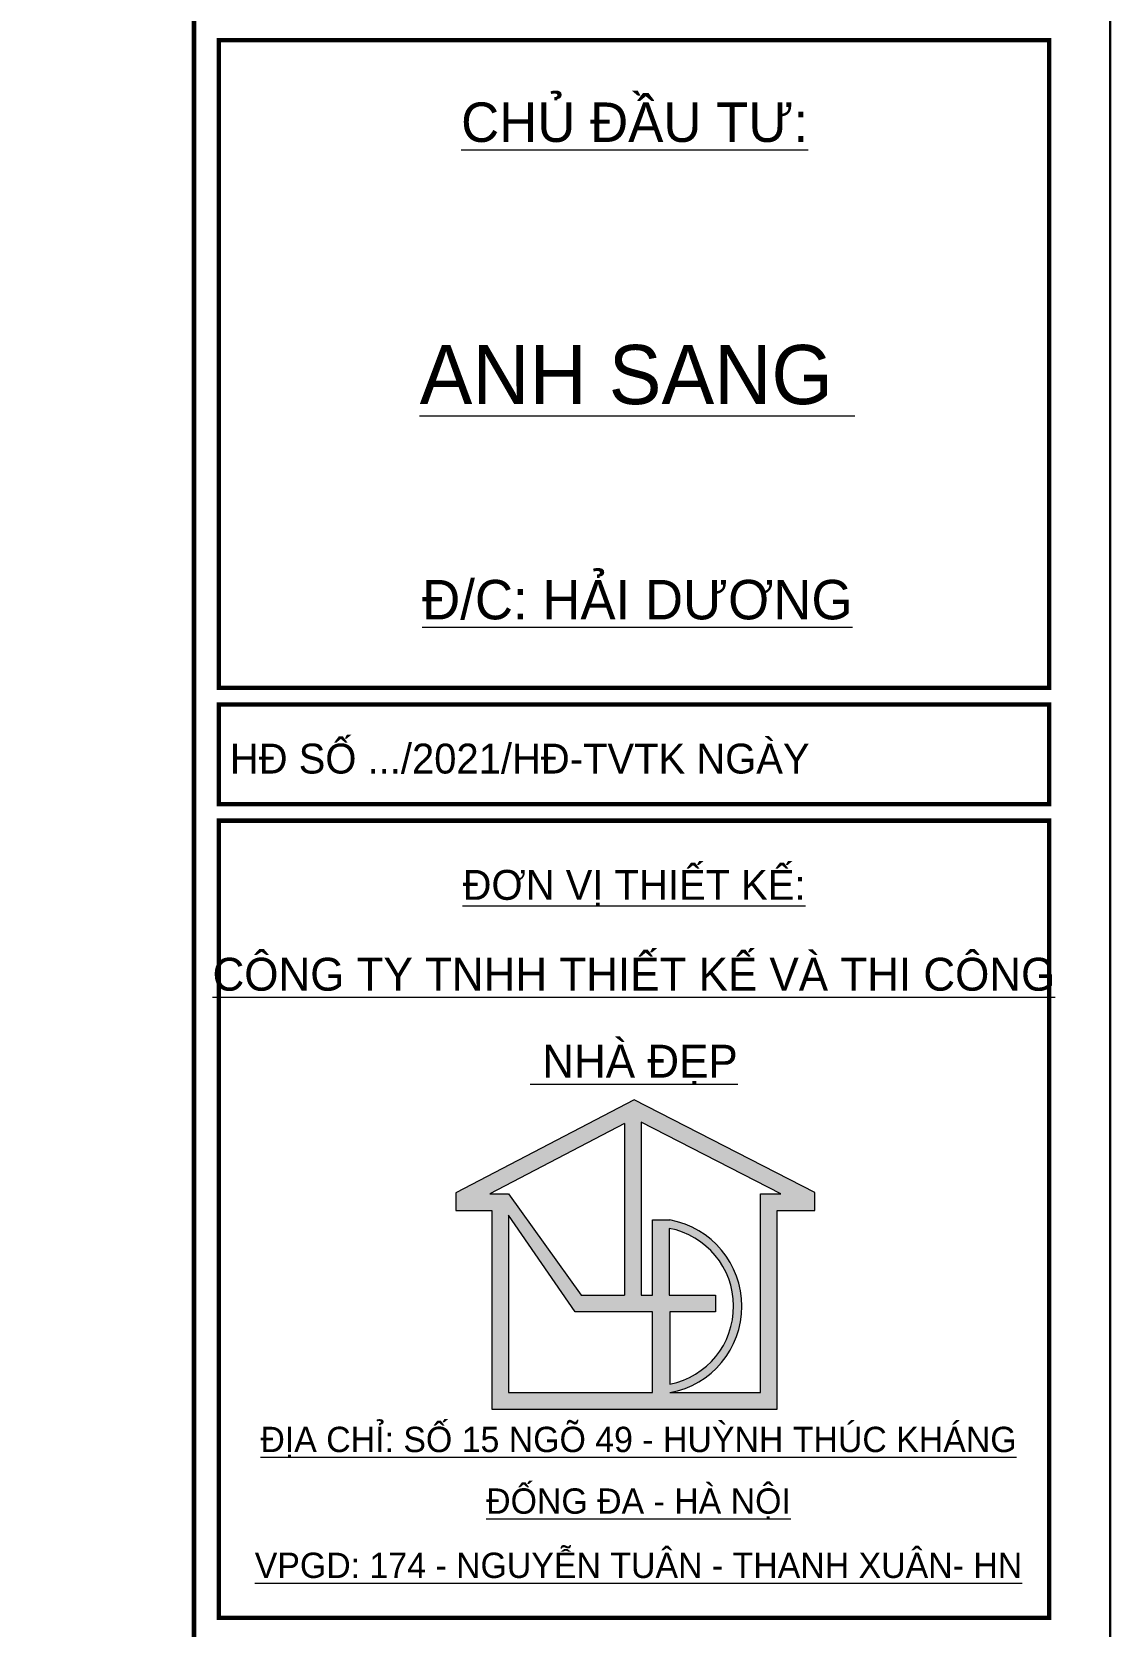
# Model space of a CAD drawing. Extents: x -2098986 to 943, y -1296280 to 73591.
# Drawn here: x -1611456 to -1607560, y -1268458 to -1262698 of the extents above; entities that cross this region are included whole.
import ezdxf
from ezdxf.enums import TextEntityAlignment as Align

# ---------------------------------------------------------------- set-up
doc = ezdxf.new("R2010")
doc.units = 0
doc.header["$LTSCALE"] = 150
for name, color, linetype, lineweight in [('05.Text', 253, 'Continuous', 18), ('09.Hatch', 250, 'Continuous', 5), ('11.Khung bo', 32, 'Continuous', 50), ('12.Khung', 36, 'Continuous', 25)]:
    doc.layers.add(name, color=color, linetype=linetype, lineweight=lineweight)
doc.layers.add('Tpl_Bound', color=1, linetype='Continuous', plot=False)
doc.styles.add('VnAvantH', font='')
doc.styles.get('VnAvantH').set_extended_font_data('.VnAvantH')

# ---------------------------------------------------------------- blocks, each defined once
blk = doc.blocks.new('100')
at = {"layer": '09.Hatch'}
h = blk.add_hatch(color=3, dxfattribs=at)
h.paths.add_polyline_path([(1897638.5, -927179.9), (1897638.5, -927286.8), (1897855.4, -927286.8), (1897855.4, -928484.2), (1898823.6, -928484.2), (1899573.6, -928484.2), (1899573.6, -927286.9), (1899800.7, -927286.9), (1899800.7, -927178.9), (1898712.6, -926620.5)])
h.paths.add_polyline_path([(1898756.1, -926755.6), (1899595.9, -927186.6), (1899473.2, -927186.6), (1899473.2, -928383.9), (1898928.6, -928383.9, 0.834181), (1898928.6, -927344.4), (1898823.6, -927344.4), (1898823.6, -927796.6), (1898756.1, -927796.6)], flags=16)
h.paths.add_polyline_path([(1898655.7, -927796.5), (1898393.2, -927796.5), (1897955.8, -927186.4), (1897843.2, -927186.4), (1898655.7, -926763.3)], flags=16)
h.paths.add_polyline_path([(1898928.6, -928332.8), (1898928.6, -927897.8), (1899202.3, -927897.8), (1899202.3, -927797.5), (1898924.2, -927797.5), (1898924.2, -927394.6, -0.822042)], flags=16)
h.paths.add_polyline_path([(1898357.1, -927897.8), (1898823.6, -927897.8), (1898823.6, -928383.9), (1897955.8, -928383.9), (1897955.8, -927315.8)], flags=16)
at = {"layer": '05.Text'}
for p, q in [((1898712.6, -926620.5), (1897638.5, -927179.9)), ((1899800.7, -927178.9), (1898712.6, -926620.5)), ((1899800.7, -927178.9), (1898712.6, -926620.5)), ((1899800.7, -927178.9), (1898712.6, -926620.5)), ((1898655.7, -926763.3), (1897843.2, -927186.4)), ((1898655.7, -926763.3), (1897843.2, -927186.4)), ((1898655.7, -926763.3), (1897843.2, -927186.4)), ((1898655.7, -926763.3), (1898655.7, -927796.5)), ((1898655.7, -926763.3), (1898655.7, -927796.5)), ((1898655.7, -926763.3), (1898655.7, -927796.5)), ((1899595.9, -927186.6), (1898756.1, -926755.6)), ((1898756.1, -926755.6), (1898756.1, -927796.6)), ((1899595.9, -927186.6), (1898756.1, -926755.6)), ((1898756.1, -926755.6), (1898756.1, -927796.6)), ((1899595.9, -927186.6), (1898756.1, -926755.6)), ((1898756.1, -926755.6), (1898756.1, -927796.6)), ((1897638.5, -927179.9), (1897638.5, -927286.8)), ((1897843.2, -927186.4), (1897955.8, -927186.4)), ((1897955.8, -927186.4), (1897955.8, -927186.4)), ((1897955.8, -927186.4), (1898393.2, -927796.5)), ((1899473.2, -928383.9), (1899473.2, -927186.6)), ((1899473.2, -927186.6), (1899595.9, -927186.6)), ((1899473.2, -928383.9), (1899473.2, -927186.6)), ((1899473.2, -927186.6), (1899595.9, -927186.6)), ((1899473.2, -928383.9), (1899473.2, -927186.6)), ((1899473.2, -927186.6), (1899595.9, -927186.6)), ((1899800.7, -927286.9), (1899800.7, -927178.9)), ((1899800.7, -927286.9), (1899800.7, -927178.9)), ((1899800.7, -927286.9), (1899800.7, -927178.9)), ((1897638.5, -927286.8), (1897855.4, -927286.8)), ((1897855.4, -927286.8), (1897855.4, -928484.2)), ((1897955.8, -927315.8), (1897955.8, -928383.9)), ((1898357.1, -927897.8), (1897955.8, -927315.8)), ((1898823.6, -927796.6), (1898823.6, -927344.4)), ((1898823.6, -927796.6), (1898823.6, -927344.4)), ((1898823.6, -927344.4), (1898928.6, -927344.4)), ((1899573.6, -928484.2), (1899573.6, -927286.9)), ((1899573.6, -927286.9), (1899800.7, -927286.9)), ((1898924.2, -927394.6), (1898924.2, -927797.5)), ((1898393.2, -927796.5), (1898655.7, -927796.5)), ((1898756.1, -927796.6), (1898823.6, -927796.6)), ((1898924.2, -927797.5), (1899202.3, -927797.5)), ((1899202.3, -927797.5), (1899202.3, -927897.8)), ((1898823.6, -927897.8), (1898357.1, -927897.8)), ((1898823.6, -928383.9), (1898823.6, -927897.8)), ((1899202.3, -927897.8), (1898928.6, -927897.8)), ((1898928.6, -927897.8), (1898928.6, -928332.8)), ((1897955.8, -928383.9), (1898823.6, -928383.9)), ((1898928.6, -928383.9), (1899473.2, -928383.9)), ((1897855.4, -928484.2), (1898823.6, -928484.2)), ((1898823.6, -928484.2), (1899573.6, -928484.2))]:
    blk.add_line(p, q, dxfattribs=at)
for radius, start, end in [(528.3, 280.33157, 79.66843), (478.1, 281.42979, 79.11639), (478.1, 281.42979, 79.11639), (478.1, 281.42979, 79.11639)]:
    blk.add_arc((1898833.9, -927864.1), radius, start, end, dxfattribs=at)
at = {"layer": '11.Khung bo', "const_width": 26.7}
for points in [[(1860913, -945239.8), (1860913, -916940.1), (1896062.6, -916940.1), (1896062.6, -945239.8)], [(1860913, -945239.8), (1860913, -916940.1), (1896062.6, -916940.1), (1896062.6, -945239.8)], [(1860913, -945239.8), (1860913, -916940.1), (1896062.6, -916940.1), (1896062.6, -945239.8)], [(1896212.6, -924140), (1901212.6, -924140), (1901212.6, -920240), (1896212.6, -920240)], [(1896212.6, -924140), (1901212.6, -924140), (1901212.6, -920240), (1896212.6, -920240)], [(1896212.6, -924140), (1901212.6, -924140), (1901212.6, -920240), (1896212.6, -920240)], [(1896212.6, -924840), (1901212.6, -924840), (1901212.6, -924240), (1896212.6, -924240)], [(1896212.6, -924840), (1901212.6, -924840), (1901212.6, -924240), (1896212.6, -924240)], [(1896212.6, -924840), (1901212.6, -924840), (1901212.6, -924240), (1896212.6, -924240)], [(1896212.6, -929740), (1901212.6, -929740), (1901212.6, -924940), (1896212.6, -924940)], [(1896212.6, -929740), (1901212.6, -929740), (1901212.6, -924940), (1896212.6, -924940)], [(1896212.6, -929740), (1901212.6, -929740), (1901212.6, -924940), (1896212.6, -924940)]]:
    blk.add_lwpolyline(points, close=True, dxfattribs=at)
at = {"layer": '12.Khung'}
blk.add_lwpolyline([(1901579.2, -945939.8), (1901579.2, -916240.1), (1859579.6, -916240.1), (1859579.6, -945939.8)], close=True, dxfattribs=at)
blk.add_lwpolyline([(1901579.2, -945939.8), (1901579.2, -916240.1), (1859579.6, -916240.1), (1859579.6, -945939.8)], close=True, dxfattribs=at)
blk.add_lwpolyline([(1901579.2, -945939.8), (1901579.2, -916240.1), (1859579.6, -916240.1), (1859579.6, -945939.8)], close=True, dxfattribs=at)
at = {"layer": '05.Text', "style": 'VnAvantH'}
for s, height, p in [('%%uChñ ®Çu t\xad:', 237.598, (1898715.8, -920852.7)), ('%%Uanh sang ', 356.397, (1898732, -922431.7)), ('%%U®/c: h¶i d\xad¬ng', 237.598, (1898732, -923727.6)), ('%%U®¬n vÞ thiÕt kÕ:', 179.998, (1898712.6, -925416.4)), ('%%Uc«ng ty tnhh thiÕt kÕ vµ thi c«ng', 197.998, (1898711.5, -925963.6)), ('%%U nhµ ®Ñp', 197.998, (1898711.5, -926487.1)), ('%%U®Þa chØ: sè 15 ngâ 49 - huúnh thóc kh¸ng', 152.459, (1898739.3, -928741.9)), ('%%U®èng ®a - hµ néi', 152.459, (1898739.3, -929113.1)), ('%%Uvpgd: 174 - nguyÔn tu©n - thanh xu©n- hn', 152.459, (1898739.3, -929500.1))]:
    blk.add_text(s, height=height, dxfattribs=at).set_placement(p, align=Align.CENTER)
blk.add_text('H§ sè .../2021/H§-TVTK ngµy ', height=179.998, dxfattribs=at).set_placement((1898057.4, -924540), align=Align.MIDDLE)

msp = doc.modelspace()

# ---------------------------------------------------------------- linework, layer by layer
at = {"layer": 'Tpl_Bound', "color": 1}
msp.add_lwpolyline([(-1632760.4, -1278147.9), (-1632760.4, -1260327.9), (-1607560.4, -1260327.9), (-1607560.4, -1278147.9)], close=True, dxfattribs=at)

# ---------------------------------------------------------------- block references
at = {"layer": '05.Text', "xscale": 0.6000055114637588, "yscale": 0.6000055114637588, "zscale": 0.6000055114637588}
msp.add_blockref('100', (-2748518.5, -710578.8), dxfattribs=at)

doc.saveas('drawing.dxf')
